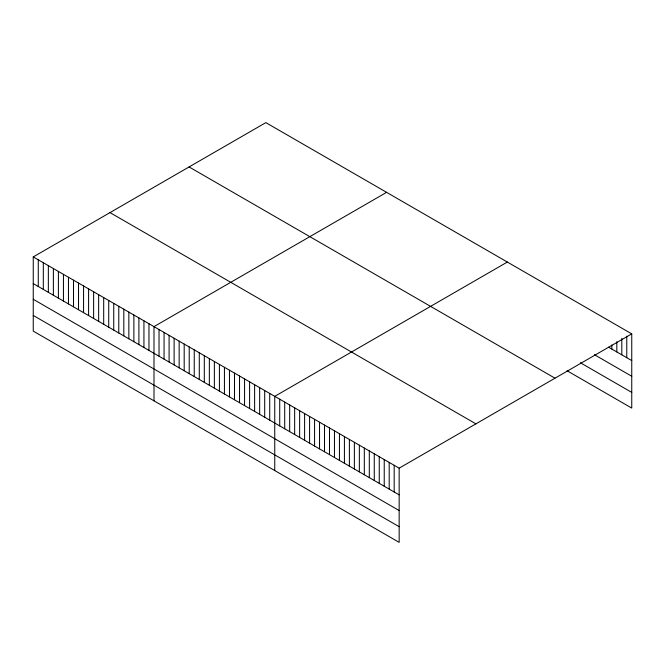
<?xml version="1.0" encoding="UTF-8"?>
<svg xmlns="http://www.w3.org/2000/svg" width="665" height="665" viewBox="0 0 665 665"><rect width="100%" height="100%" fill="white"/><g stroke="black" fill="none" stroke-linecap="round" stroke-linejoin="round"><path stroke-width="1" d="M33.25 256.914L399.158 468.168L399.158 542.374L33.25 331.12L33.25 256.914L265.842 122.626L631.75 333.88L631.75 408.086L567.054 370.738M386.589 192.343L153.997 326.623L153.997 400.837M507.345 262.052L274.745 396.34L274.745 470.546M399.158 468.168L631.75 333.88M608.525 347.163L631.75 360.571M594.427 354.703L631.75 376.249M580.329 362.716L631.75 392.408M189.084 166.94L554.992 378.194M110.008 212.601L475.916 423.854M33.25 283.606L399.158 494.86M33.25 299.283L399.158 510.537M33.25 315.443L399.158 526.697M626.771 336.141L626.771 357.695M621.8 338.402L621.8 354.827M616.821 341.685L616.821 351.951M611.842 344.969L611.842 349.083M394.179 465.292L394.179 491.984M389.2 462.416L389.2 489.116M384.229 459.548L384.229 486.24M379.25 456.672L379.25 483.364M374.27 453.804L374.27 480.496M369.299 450.928L369.299 477.62M364.32 448.052L364.32 474.744M359.349 445.184L359.349 471.876M354.37 442.308L354.37 469M349.391 439.432L349.391 466.132M344.42 436.564L344.42 463.256M339.441 433.688L339.441 460.38M334.462 430.82L334.462 457.512M329.491 427.944L329.491 454.636M324.512 425.068L324.512 451.759M319.532 422.2L319.532 448.892M314.562 419.324L314.562 446.015M309.582 416.448L309.582 443.148M304.603 413.58L304.603 440.272M299.632 410.704L299.632 437.395M294.653 407.828L294.653 434.528M289.674 404.96L289.674 431.651M284.703 402.084L284.703 428.775M279.724 399.216L279.724 425.908M269.716 393.439L269.716 420.13M264.687 390.53L264.687 417.221M259.658 387.629L259.658 414.32M254.62 384.719L254.62 411.411M249.591 381.818L249.591 408.51M244.562 378.909L244.562 405.6M239.533 376.008L239.533 402.699M234.496 373.098L234.496 399.798M229.467 370.197L229.467 396.889M224.438 367.296L224.438 393.988M219.408 364.387L219.408 391.078M214.371 361.486L214.371 388.177M209.342 358.576L209.342 385.268M204.313 355.675L204.313 382.367M199.284 352.766L199.284 379.457M194.247 349.865L194.247 376.556M189.217 346.955L189.217 373.655M184.188 344.054L184.188 370.746M179.151 341.153L179.151 367.845M174.122 338.244L174.122 364.935M169.093 335.343L169.093 362.034M164.064 332.434L164.064 359.125M159.026 329.532L159.026 356.224M148.968 323.722L148.968 350.413M143.939 320.813L143.939 347.512M138.902 317.912L138.902 344.603M133.873 315.01L133.873 341.702M128.844 312.101L128.844 338.793M123.815 309.2L123.815 335.892M118.777 306.291L118.777 332.982M113.748 303.39L113.748 330.081M108.719 300.48L108.719 327.172M103.69 297.579L103.69 324.271M98.653 294.67L98.653 321.37M93.624 291.769L93.624 318.46M88.595 288.868L88.595 315.559M83.566 285.958L83.566 312.65M78.528 283.057L78.528 309.749M73.499 280.148L73.499 306.839M68.47 277.247L68.47 303.938M63.441 274.337L63.441 301.037M58.404 271.436L58.404 298.128M53.375 268.535L53.375 295.227M48.346 265.626L48.346 292.317M43.316 262.725L43.316 289.416M38.279 259.816L38.279 286.507"/></g></svg>
